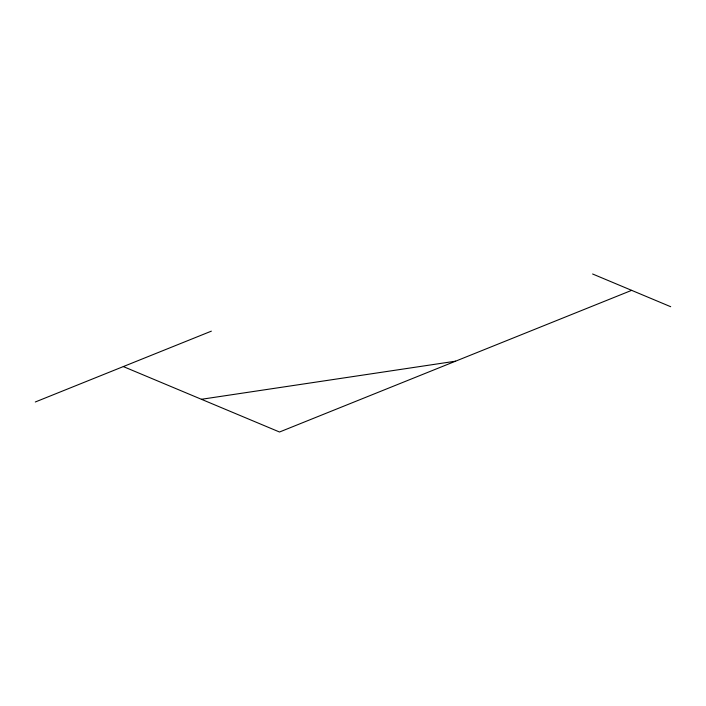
<?xml version="1.0" encoding="UTF-8"?>
<svg xmlns="http://www.w3.org/2000/svg" width="706" height="706" viewBox="0 0 706 706"><rect width="100%" height="100%" fill="white"/><g stroke="black" fill="none" stroke-linecap="round" stroke-linejoin="round"><path stroke-width="1.06" d="M35.3 401.988L211.368 331.149M631.649 290.351L279.523 432.01L123.329 366.573M201.431 399.287L455.591 361.181M592.608 273.99L670.7 306.713"/></g></svg>
